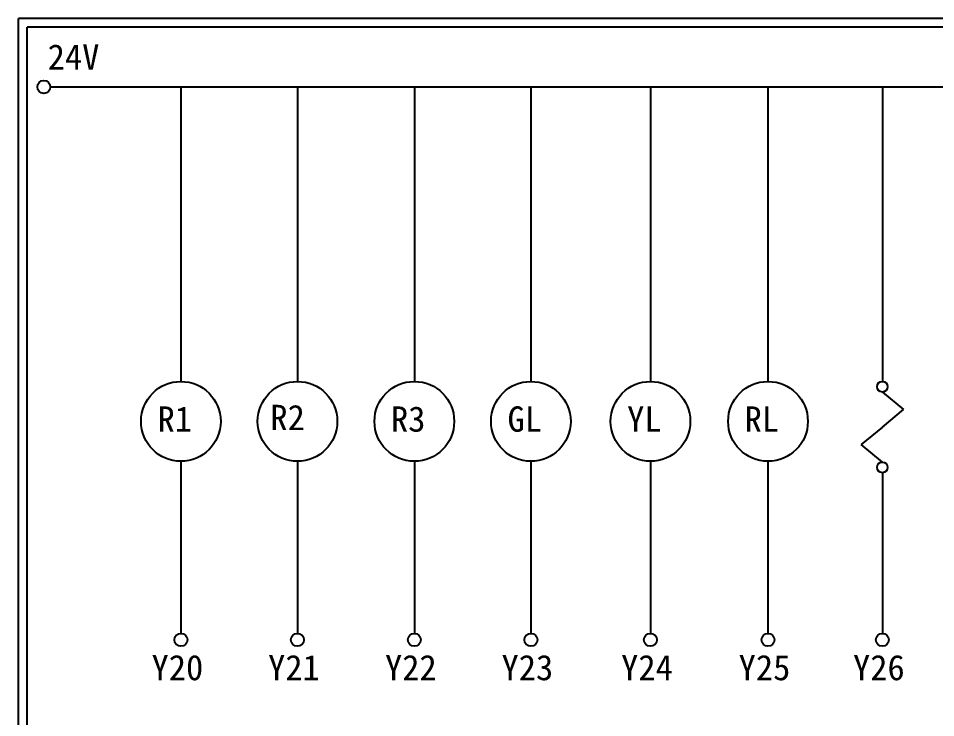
# Model space of a CAD drawing. Extents: x 889 to 1176, y 251 to 455.
# Drawn here: x 889.1 to 1019.4, y 355.8 to 455.2 of the extents above; entities that cross this region are included whole.
import ezdxf

# ---------------------------------------------------------------- set-up
doc = ezdxf.new("R2010")
doc.units = 0
doc.layers.add('圖框層', color=7, linetype='CONTINUOUS')
doc.layers.add('標尺寸層', color=3, linetype='CONTINUOUS')
doc.styles.add('STSL', font='kaiu.ttf')

msp = doc.modelspace()

# ---------------------------------------------------------------- linework, layer by layer
at = {"layer": '圖框層', "color": 7}
for p, q in [((1176.07, 455.16), (889.07, 455.16)), ((889.07, 251.2), (889.07, 455.16)), ((1174.82, 453.91), (890.32, 453.91)), ((890.32, 252.44), (890.32, 453.91))]:
    msp.add_line(p, q, dxfattribs=at)
at = {"layer": '標尺寸層', "color": 7}
for p, q in [((893.61, 445.42), (1171.21, 445.42)), ((912.17, 445.42), (912.17, 403.59)), ((928.73, 445.42), (928.73, 403.59)), ((945.34, 445.42), (945.34, 403.59)), ((961.9, 445.42), (961.9, 403.59)), ((978.89, 445.42), (978.89, 403.59)), ((995.59, 445.42), (995.59, 403.59)), ((1011.84, 445.42), (1011.84, 403.59)), ((1011.84, 402.09), (1014.84, 399.6)), ((1011.84, 397.11), (1014.84, 399.6)), ((1011.84, 397.11), (1008.83, 394.62)), ((1011.84, 392.13), (1008.83, 394.62)), ((912.17, 392.26), (912.17, 367.81)), ((928.73, 392.26), (928.73, 367.81)), ((945.34, 392.26), (945.34, 367.81)), ((961.9, 392.26), (961.9, 367.81)), ((978.89, 392.26), (978.89, 367.81)), ((995.59, 392.26), (995.59, 367.81)), ((1011.84, 390.63), (1011.84, 367.81))]:
    msp.add_line(p, q, dxfattribs=at)
for centre, radius in [((892.69, 445.42), 0.92), ((912.17, 397.92), 5.66), ((928.73, 397.92), 5.66), ((945.34, 397.92), 5.66), ((961.9, 397.92), 5.66), ((978.89, 397.92), 5.66), ((995.59, 397.92), 5.66), ((1011.84, 402.84), 0.751), ((1011.84, 391.38), 0.751), ((912.17, 366.89), 0.92), ((928.73, 366.89), 0.92), ((945.34, 366.89), 0.92), ((961.9, 366.89), 0.92), ((978.89, 366.89), 0.92), ((995.59, 366.89), 0.92), ((1011.84, 366.89), 0.92)]:
    msp.add_circle(centre, radius, dxfattribs=at)

# ---------------------------------------------------------------- texts
at = {"layer": '圖框層', "color": 4, "style": 'STSL'}
for s, p in [('24V', (893.24, 447.88)), ('R2', (924.88, 396.67)), ('R1', (908.85, 396.45)), ('R3', (942.02, 396.45)), ('GL', (958.58, 396.45)), ('YL', (975.57, 396.45)), ('RL', (992.27, 396.45)), ('Y20 ', (908, 361.15)), ('Y21 ', (924.56, 361.15)), ('Y22 ', (941.17, 361.15)), ('Y23 ', (957.73, 361.15)), ('Y24 ', (974.72, 361.15)), ('Y25 ', (991.42, 361.15)), ('Y26 ', (1007.67, 361.15))]:
    msp.add_text(s, height=3.6, dxfattribs=at).set_placement(p)

doc.saveas('drawing.dxf')
